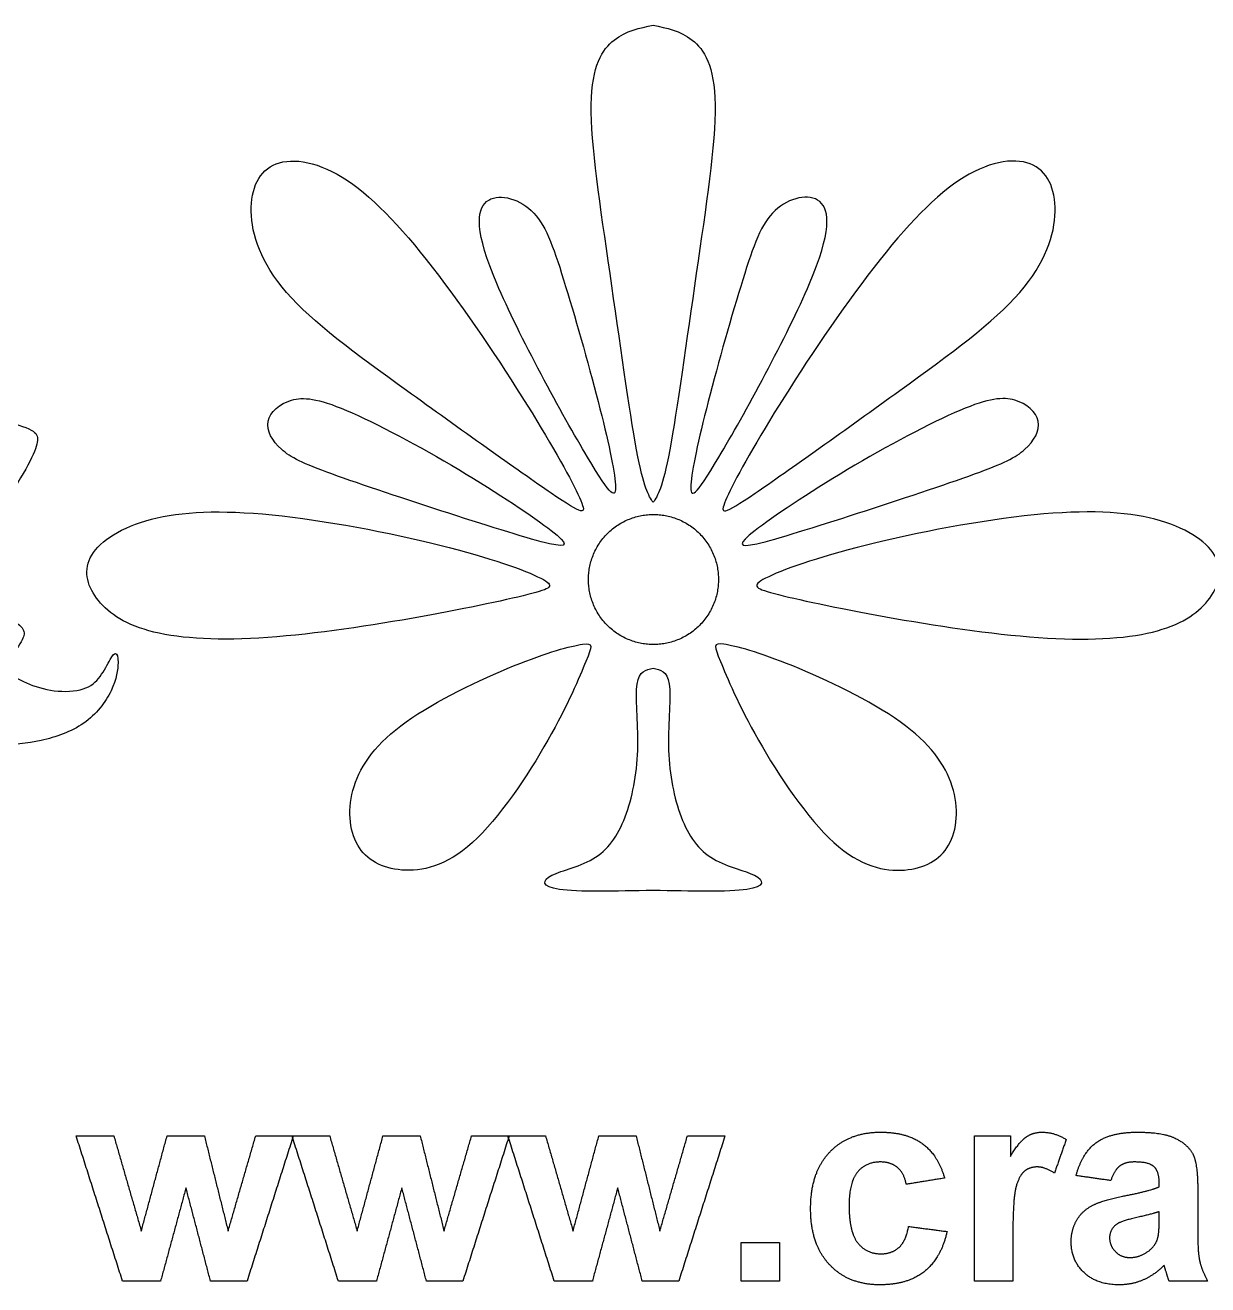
# Model space of a CAD drawing. Header units: millimetres. Extents: x -103 to 104, y -99 to 78.
# Drawn here: x -38.83 to -9.41, y -97.33 to -66 of the extents above; entities that cross this region are included whole.
import ezdxf

# ---------------------------------------------------------------- set-up
doc = ezdxf.new("R2010")
doc.units = ezdxf.units.MM
doc.header["$MEASUREMENT"] = 0
doc.layers.add('Default', color=18, linetype='Continuous')

msp = doc.modelspace()

# ---------------------------------------------------------------- linework, layer by layer
at = {"color": 5, "linetype": 'ByBlock', "lineweight": -2}
for points, knots in [([(-23.21, -77.867), (-23.327, -77.697), (-23.443, -77.526), (-23.622, -76.56), (-23.801, -75.593), (-24.284, -72.069), (-24.762, -68.954), (-24.75, -67.976), (-24.739, -66.998), (-24.477, -66.6), (-24.179, -66.367), (-23.881, -66.134), (-23.545, -66.066), (-23.21, -65.998)], [3, 3, 3, 3, 3.333333, 3.333333, 3.333333, 3.5, 3.666667, 3.666667, 3.666667, 3.833333, 3.833333, 3.833333, 4, 4, 4, 4]), ([(-23.21, -65.998), (-22.875, -66.066), (-22.539, -66.134), (-22.241, -66.367), (-21.943, -66.6), (-21.681, -66.998), (-21.67, -67.976), (-21.658, -68.954), (-22.136, -72.069), (-22.619, -75.593), (-22.798, -76.56), (-22.977, -77.526), (-23.093, -77.697), (-23.21, -77.867)], [2, 2, 2, 2, 2.166667, 2.166667, 2.166667, 2.333333, 2.333333, 2.333333, 2.5, 2.666667, 2.666667, 2.666667, 3, 3, 3, 3]), ([(-25.012, -77.822), (-25.171, -77.447), (-25.58, -76.685), (-26.223, -75.645), (-26.865, -74.604), (-27.74, -73.285), (-28.553, -72.217), (-29.366, -71.148), (-30.117, -70.329), (-30.816, -69.863), (-31.515, -69.397), (-32.163, -69.283), (-33.016, -69.613), (-33.22, -70.057), (-33.209, -70.631), (-33.198, -71.205), (-32.97, -71.91), (-32.328, -72.649), (-31.686, -73.388), (-30.628, -74.161), (-29.344, -75.088), (-28.059, -76.014), (-26.547, -77.094), (-25.745, -77.64), (-24.944, -78.186), (-24.853, -78.197), (-25.012, -77.822)], [0, 0, 0, 0, 0.1, 0.1, 0.1, 0.2, 0.2, 0.2, 0.3, 0.3, 0.3, 0.4, 0.4, 0.5, 0.5, 0.5, 0.6, 0.6, 0.6, 0.7, 0.7, 0.7, 0.8, 0.8, 0.8, 1, 1, 1, 1]), ([(-21.408, -77.822), (-21.249, -77.447), (-20.84, -76.685), (-20.197, -75.645), (-19.555, -74.604), (-18.68, -73.285), (-17.867, -72.217), (-17.054, -71.148), (-16.303, -70.329), (-15.604, -69.863), (-14.905, -69.397), (-14.257, -69.283), (-13.404, -69.613), (-13.2, -70.057), (-13.211, -70.631), (-13.222, -71.205), (-13.45, -71.91), (-14.092, -72.649), (-14.734, -73.388), (-15.792, -74.161), (-18.361, -76.014), (-19.873, -77.094), (-20.675, -77.64), (-21.476, -78.186), (-21.567, -78.197), (-21.408, -77.822)], [0, 0, 0, 0, 0.1, 0.1, 0.1, 0.2, 0.2, 0.2, 0.3, 0.3, 0.3, 0.4, 0.4, 0.5, 0.5, 0.5, 0.6, 0.6, 0.6, 0.7, 0.7, 0.8, 0.8, 0.8, 1, 1, 1, 1]), ([(-24.148, -77.433), (-24.17, -77.075), (-24.33, -76.329), (-24.58, -75.359), (-24.83, -74.388), (-25.171, -73.195), (-25.438, -72.33), (-25.705, -71.466), (-25.899, -70.932), (-26.245, -70.608), (-26.592, -70.284), (-27.092, -70.17), (-27.354, -70.386), (-27.615, -70.602), (-27.638, -71.148), (-27.098, -72.427), (-26.558, -73.706), (-25.455, -75.719), (-24.847, -76.74), (-24.239, -77.761), (-24.125, -77.792), (-24.148, -77.433)], [0, 0, 0, 0, 0.125, 0.125, 0.125, 0.25, 0.25, 0.25, 0.375, 0.375, 0.375, 0.5, 0.5, 0.5, 0.625, 0.625, 0.625, 0.75, 0.75, 0.75, 1, 1, 1, 1]), ([(-22.272, -77.433), (-22.25, -77.075), (-22.09, -76.329), (-21.84, -75.359), (-21.59, -74.388), (-21.249, -73.195), (-20.715, -71.466), (-20.521, -70.932), (-20.175, -70.608), (-19.828, -70.284), (-19.328, -70.17), (-18.805, -70.602), (-18.782, -71.148), (-19.322, -72.427), (-19.862, -73.706), (-20.965, -75.719), (-21.573, -76.74), (-22.181, -77.761), (-22.295, -77.792), (-22.272, -77.433)], [0, 0, 0, 0, 0.125, 0.125, 0.125, 0.25, 0.25, 0.375, 0.375, 0.375, 0.5, 0.5, 0.625, 0.625, 0.625, 0.75, 0.75, 0.75, 1, 1, 1, 1]), ([(-53.079, -71.971), (-53.125, -72.309), (-53.165, -72.592), (-53.253, -72.855), (-53.342, -73.119), (-53.481, -73.363), (-53.642, -73.553), (-53.803, -73.742), (-53.987, -73.878), (-54.318, -74.035), (-54.466, -74.056), (-54.639, -74.063), (-54.812, -74.071), (-55.011, -74.065), (-55.131, -74.066), (-55.252, -74.068), (-55.294, -74.077), (-55.309, -74.101), (-55.324, -74.125), (-55.312, -74.164), (-55.22, -74.294), (-55.128, -74.423), (-54.957, -74.643), (-54.595, -75.152), (-54.405, -75.441), (-54.256, -75.706), (-54.107, -75.971), (-53.999, -76.212), (-53.92, -76.402), (-53.842, -76.592), (-53.794, -76.73), (-53.747, -76.807), (-53.701, -76.884), (-53.655, -76.899), (-53.616, -76.857), (-53.577, -76.814), (-53.544, -76.715), (-53.439, -76.452), (-53.333, -76.188), (-53.155, -75.76), (-52.96, -75.336), (-52.764, -74.911), (-52.55, -74.489), (-52.249, -74.023), (-51.948, -73.556), (-51.559, -73.044), (-51.177, -72.611), (-50.794, -72.179), (-50.418, -71.827), (-49.986, -71.53), (-49.553, -71.234), (-49.065, -70.993), (-48.596, -70.815), (-48.126, -70.637), (-47.674, -70.523), (-47.355, -70.464), (-47.036, -70.405), (-46.849, -70.402), (-46.73, -70.42), (-46.611, -70.438), (-46.56, -70.478), (-46.523, -70.577), (-46.539, -70.637), (-46.591, -70.702), (-46.644, -70.767), (-46.734, -70.836), (-46.895, -70.89), (-47.057, -70.944), (-47.288, -70.984), (-47.662, -71.097), (-48.035, -71.209), (-48.55, -71.396), (-48.996, -71.621), (-49.442, -71.845), (-49.818, -72.107), (-50.123, -72.363), (-50.427, -72.619), (-50.659, -72.869), (-50.937, -73.203), (-51.216, -73.538), (-51.541, -73.956), (-52.074, -74.73), (-52.282, -75.086), (-52.478, -75.497), (-52.674, -75.908), (-52.857, -76.375), (-53.089, -76.947), (-53.137, -77.052), (-53.162, -77.158), (-53.186, -77.263), (-53.186, -77.369), (-53.184, -77.445), (-53.183, -77.522), (-53.18, -77.57), (-53.146, -77.598), (-53.113, -77.625), (-53.05, -77.631), (-52.918, -77.668), (-52.785, -77.706), (-52.583, -77.775), (-52.375, -77.857), (-52.168, -77.938), (-51.954, -78.031), (-51.8, -78.102), (-51.647, -78.173), (-51.553, -78.221), (-51.484, -78.248), (-51.415, -78.275), (-51.369, -78.281), (-51.317, -78.266), (-51.264, -78.251), (-51.204, -78.215), (-50.966, -77.989), (-50.788, -77.799), (-50.558, -77.593), (-50.327, -77.387), (-50.044, -77.164), (-49.684, -76.971), (-49.324, -76.778), (-48.888, -76.616), (-48.46, -76.528), (-48.032, -76.441), (-47.614, -76.429), (-47.257, -76.459), (-46.9, -76.489), (-46.605, -76.561), (-46.298, -76.697), (-45.99, -76.833), (-45.671, -77.031), (-45.457, -77.164), (-45.243, -77.296), (-45.135, -77.363), (-45.06, -77.403), (-44.984, -77.444), (-44.942, -77.459), (-44.909, -77.457), (-44.876, -77.456), (-44.852, -77.438), (-44.843, -77.272), (-44.858, -77.125), (-44.835, -76.942), (-44.813, -76.76), (-44.753, -76.543), (-44.631, -76.286), (-44.509, -76.028), (-44.325, -75.73), (-43.786, -75.26), (-43.43, -75.089), (-43.073, -74.976), (-42.717, -74.863), (-42.358, -74.809), (-42.03, -74.786), (-41.702, -74.763), (-41.403, -74.772), (-41.212, -74.787), (-41.021, -74.803), (-40.937, -74.824), (-40.893, -74.849), (-40.849, -74.875), (-40.846, -74.905), (-40.848, -75.004), (-40.849, -75.104), (-40.855, -75.272), (-40.864, -75.423), (-40.873, -75.574), (-40.885, -75.706), (-40.875, -75.78), (-40.864, -75.854), (-40.831, -75.869), (-40.736, -75.878), (-40.641, -75.887), (-40.485, -75.89), (-40.274, -75.87), (-40.063, -75.851), (-39.798, -75.808), (-39.512, -75.836), (-39.226, -75.863), (-38.919, -75.959), (-38.569, -76.122), (-38.527, -76.188), (-38.526, -76.29), (-38.524, -76.393), (-38.563, -76.531), (-38.672, -76.759), (-38.78, -76.986), (-38.958, -77.302), (-39.163, -77.592), (-39.367, -77.881), (-39.599, -78.143), (-39.885, -78.37), (-40.172, -78.597), (-40.512, -78.79), (-40.831, -78.932), (-41.15, -79.073), (-41.449, -79.164), (-41.759, -79.213), (-42.069, -79.263), (-42.391, -79.272), (-42.601, -79.29), (-42.81, -79.308), (-42.906, -79.335), (-42.964, -79.365), (-43.021, -79.396), (-43.039, -79.429), (-42.997, -79.477), (-42.954, -79.525), (-42.852, -79.588), (-42.717, -79.674), (-42.581, -79.76), (-42.412, -79.868), (-42.265, -79.918), (-42.117, -79.968), (-41.991, -79.959), (-41.684, -79.992), (-41.376, -80.025), (-40.888, -80.1), (-40.422, -80.242), (-39.955, -80.383), (-39.509, -80.591), (-39.247, -80.739), (-38.985, -80.886), (-38.907, -80.974), (-38.875, -81.054), (-38.843, -81.133), (-38.858, -81.206), (-39.009, -81.471), (-39.145, -81.663), (-39.289, -81.928), (-39.307, -82.073), (-39, -82.272), (-38.803, -82.359), (-38.605, -82.447), (-38.364, -82.522), (-37.855, -82.585), (-37.587, -82.573), (-37.392, -82.511), (-37.196, -82.45), (-37.072, -82.338), (-36.969, -82.198), (-36.865, -82.058), (-36.78, -81.889), (-36.719, -81.781), (-36.657, -81.673), (-36.618, -81.624), (-36.583, -81.63), (-36.548, -81.636), (-36.518, -81.697), (-36.521, -81.856), (-36.524, -82.016), (-36.56, -82.275), (-36.696, -82.556), (-36.831, -82.838), (-37.066, -83.142), (-37.377, -83.361), (-37.687, -83.579), (-38.072, -83.711), (-38.435, -83.791), (-38.798, -83.871), (-39.139, -83.898), (-39.504, -83.889), (-39.87, -83.88), (-40.262, -83.835), (-40.535, -83.796), (-40.807, -83.757), (-40.961, -83.724), (-41.054, -83.724), (-41.147, -83.724), (-41.181, -83.757), (-41.215, -83.87), (-41.25, -83.983), (-41.286, -84.175), (-41.334, -84.311), (-41.382, -84.446), (-41.443, -84.525), (-41.68, -84.498), (-41.858, -84.392), (-42.092, -84.216), (-42.325, -84.04), (-42.614, -83.793), (-43.057, -83.263), (-43.21, -82.98), (-43.328, -82.627), (-43.445, -82.275), (-43.527, -81.853), (-43.701, -81.218), (-43.795, -81.004), (-43.872, -80.877), (-43.948, -80.751), (-44.009, -80.712), (-44.052, -80.716), (-44.096, -80.721), (-44.123, -80.769), (-44.204, -81.124), (-44.259, -81.432), (-44.349, -81.775), (-44.439, -82.118), (-44.566, -82.498), (-45.057, -83.251), (-45.421, -83.624), (-45.707, -83.868), (-45.993, -84.112), (-46.409, -84.341), (-46.62, -84.311), (-46.701, -84.254), (-46.782, -84.196), (-46.84, -84.097), (-46.923, -83.877), (-47.005, -83.657), (-47.114, -83.317), (-47.203, -83.008), (-47.291, -82.7), (-47.361, -82.422), (-47.403, -82.23), (-47.445, -82.037), (-47.46, -81.928), (-47.489, -81.862), (-47.517, -81.796), (-47.56, -81.772), (-47.662, -81.764), (-47.764, -81.757), (-47.927, -81.766), (-48.097, -81.755), (-48.267, -81.745), (-48.445, -81.715), (-48.535, -81.615), (-48.626, -81.516), (-48.629, -81.347), (-48.584, -80.802), (-48.535, -80.426), (-48.444, -80.09), (-48.352, -79.754), (-48.216, -79.459), (-48.023, -79.188), (-47.831, -78.917), (-47.581, -78.67), (-47.287, -78.474), (-46.993, -78.278), (-46.656, -78.134), (-46.356, -78.066), (-46.057, -77.998), (-45.795, -78.007), (-45.617, -78.009), (-45.439, -78.01), (-45.346, -78.004), (-45.292, -77.989), (-45.237, -77.974), (-45.222, -77.95), (-45.275, -77.884), (-45.328, -77.817), (-45.448, -77.709), (-45.783, -77.453), (-45.996, -77.305), (-46.27, -77.183), (-46.545, -77.061), (-46.879, -76.965), (-47.505, -76.863), (-47.797, -76.857), (-48.075, -76.887), (-48.352, -76.917), (-48.614, -76.983), (-48.886, -77.09), (-49.159, -77.197), (-49.442, -77.345), (-49.702, -77.518), (-49.963, -77.691), (-50.201, -77.89), (-50.611, -78.254), (-50.782, -78.42), (-50.867, -78.528), (-50.951, -78.637), (-50.948, -78.688), (-50.907, -78.754), (-50.867, -78.82), (-50.788, -78.902), (-50.642, -79.094), (-50.496, -79.287), (-50.282, -79.591), (-50.086, -79.957), (-49.891, -80.323), (-49.713, -80.751), (-49.608, -81.026), (-49.502, -81.302), (-49.469, -81.426), (-49.421, -81.683), (-49.373, -81.941), (-49.309, -82.332), (-49.291, -83.022), (-49.337, -83.32), (-49.395, -83.656), (-49.454, -83.992), (-49.526, -84.365), (-49.559, -84.678), (-49.593, -84.992), (-49.586, -85.245), (-49.561, -85.452), (-49.535, -85.66), (-49.49, -85.823), (-49.409, -85.97), (-49.327, -86.118), (-49.21, -86.25), (-48.99, -86.366), (-48.77, -86.482), (-48.448, -86.582), (-48.127, -86.671), (-47.807, -86.759), (-47.487, -86.838), (-47.224, -86.871), (-46.96, -86.904), (-46.752, -86.892), (-46.59, -86.899), (-46.427, -86.907), (-46.31, -86.934), (-46.18, -87.055), (-46.168, -87.148), (-46.222, -87.449), (-46.289, -87.657), (-46.448, -87.958), (-46.542, -88.052), (-46.677, -88.107), (-46.813, -88.163), (-46.99, -88.181), (-47.207, -88.164), (-47.424, -88.148), (-47.68, -88.097), (-47.956, -87.996), (-48.231, -87.895), (-48.526, -87.744), (-48.748, -87.633), (-48.969, -87.521), (-49.117, -87.449), (-49.454, -87.238)], [1.4317343, 1.4317343, 1.4317343, 1.4317343, 1.4354244, 1.4354244, 1.4354244, 1.4391144, 1.4391144, 1.4391144, 1.4428044, 1.4428044, 1.4464945, 1.4464945, 1.4464945, 1.4501845, 1.4501845, 1.4501845, 1.4538745, 1.4538745, 1.4538745, 1.4575646, 1.4575646, 1.4575646, 1.4612546, 1.4612546, 1.4649446, 1.4649446, 1.4649446, 1.4686347, 1.4686347, 1.4686347, 1.4723247, 1.4723247, 1.4723247, 1.4760148, 1.4760148, 1.4760148, 1.4797048, 1.4797048, 1.4797048, 1.4833948, 1.4833948, 1.4833948, 1.4870849, 1.4870849, 1.4870849, 1.4907749, 1.4907749, 1.4907749, 1.4944649, 1.4944649, 1.4944649, 1.498155, 1.498155, 1.498155, 1.501845, 1.501845, 1.501845, 1.5055351, 1.5055351, 1.5055351, 1.5092251, 1.5092251, 1.5129151, 1.5129151, 1.5129151, 1.5166052, 1.5166052, 1.5166052, 1.5202952, 1.5202952, 1.5202952, 1.5239852, 1.5239852, 1.5239852, 1.5276753, 1.5276753, 1.5276753, 1.5313653, 1.5313653, 1.5313653, 1.5350554, 1.5350554, 1.5387454, 1.5387454, 1.5387454, 1.5424354, 1.5424354, 1.5461255, 1.5461255, 1.5461255, 1.5498155, 1.5498155, 1.5498155, 1.5535055, 1.5535055, 1.5535055, 1.5571956, 1.5571956, 1.5571956, 1.5608856, 1.5608856, 1.5608856, 1.5645756, 1.5645756, 1.5645756, 1.5682657, 1.5682657, 1.5682657, 1.5719557, 1.5719557, 1.5719557, 1.5756458, 1.5756458, 1.5793358, 1.5793358, 1.5793358, 1.5830258, 1.5830258, 1.5830258, 1.5867159, 1.5867159, 1.5867159, 1.5904059, 1.5904059, 1.5904059, 1.5940959, 1.5940959, 1.5940959, 1.597786, 1.597786, 1.597786, 1.601476, 1.601476, 1.601476, 1.6051661, 1.6051661, 1.6051661, 1.6088561, 1.6088561, 1.6125461, 1.6125461, 1.6125461, 1.6162362, 1.6162362, 1.6162362, 1.6199262, 1.6199262, 1.6236162, 1.6236162, 1.6236162, 1.6273063, 1.6273063, 1.6273063, 1.6309963, 1.6309963, 1.6309963, 1.6346863, 1.6346863, 1.6346863, 1.6383764, 1.6383764, 1.6383764, 1.6420664, 1.6420664, 1.6420664, 1.6457565, 1.6457565, 1.6457565, 1.6494465, 1.6494465, 1.6494465, 1.6531365, 1.6531365, 1.6531365, 1.6568266, 1.6568266, 1.6568266, 1.6605166, 1.6605166, 1.6642066, 1.6642066, 1.6642066, 1.6678967, 1.6678967, 1.6678967, 1.6715867, 1.6715867, 1.6715867, 1.6752768, 1.6752768, 1.6752768, 1.6789668, 1.6789668, 1.6789668, 1.6826568, 1.6826568, 1.6826568, 1.6863469, 1.6863469, 1.6863469, 1.6900369, 1.6900369, 1.6900369, 1.6937269, 1.6937269, 1.6937269, 1.697417, 1.697417, 1.697417, 1.701107, 1.701107, 1.701107, 1.704797, 1.704797, 1.704797, 1.7084871, 1.7084871, 1.7084871, 1.7121771, 1.7121771, 1.7121771, 1.7158672, 1.7158672, 1.7158672, 1.7195572, 1.7195572, 1.7232472, 1.7232472, 1.7269373, 1.7306273, 1.7306273, 1.7306273, 1.7343173, 1.7343173, 1.7380074, 1.7380074, 1.7380074, 1.7416974, 1.7416974, 1.7416974, 1.7453875, 1.7453875, 1.7453875, 1.7490775, 1.7490775, 1.7490775, 1.7527675, 1.7527675, 1.7527675, 1.7564576, 1.7564576, 1.7564576, 1.7601476, 1.7601476, 1.7601476, 1.7638376, 1.7638376, 1.7638376, 1.7675277, 1.7675277, 1.7675277, 1.7712177, 1.7712177, 1.7712177, 1.7749077, 1.7749077, 1.7749077, 1.7785978, 1.7785978, 1.7785978, 1.7822878, 1.7822878, 1.7822878, 1.7859779, 1.7859779, 1.7896679, 1.7896679, 1.7896679, 1.7933579, 1.7933579, 1.797048, 1.797048, 1.797048, 1.800738, 1.800738, 1.804428, 1.804428, 1.804428, 1.8081181, 1.8081181, 1.8081181, 1.8118081, 1.8118081, 1.8154982, 1.8154982, 1.8154982, 1.8191882, 1.8191882, 1.8228782, 1.8228782, 1.8228782, 1.8265683, 1.8302583, 1.8302583, 1.8302583, 1.8339483, 1.8339483, 1.8339483, 1.8376384, 1.8376384, 1.8376384, 1.8413284, 1.8413284, 1.8413284, 1.8450185, 1.8450185, 1.8450185, 1.8487085, 1.8487085, 1.8487085, 1.8523985, 1.8523985, 1.8523985, 1.8560886, 1.8560886, 1.8560886, 1.8597786, 1.8597786, 1.8634686, 1.8634686, 1.8634686, 1.8671587, 1.8671587, 1.8671587, 1.8708487, 1.8708487, 1.8708487, 1.8745387, 1.8745387, 1.8745387, 1.8782288, 1.8782288, 1.8782288, 1.8819188, 1.8819188, 1.8819188, 1.8856089, 1.8856089, 1.8856089, 1.8892989, 1.8892989, 1.8929889, 1.8929889, 1.8929889, 1.896679, 1.896679, 1.900369, 1.900369, 1.900369, 1.904059, 1.904059, 1.904059, 1.9077491, 1.9077491, 1.9077491, 1.9114391, 1.9114391, 1.9151292, 1.9151292, 1.9151292, 1.9188192, 1.9188192, 1.9188192, 1.9225092, 1.9225092, 1.9225092, 1.9261993, 1.9261993, 1.9261993, 1.9298893, 1.9298893, 1.9298893, 1.9335793, 1.9335793, 1.9335793, 1.9372694, 1.9372694, 1.9409594, 1.9409594, 1.9409594, 1.9446494, 1.9446494, 1.9446494, 1.9483395, 1.9483395, 1.9483395, 1.9520295, 1.9520295, 1.9520295, 1.9557196, 1.9557196, 1.9557196, 1.9594096, 1.9594096, 1.9594096, 1.9630996, 1.9630996, 1.9630996, 1.9667897, 1.9667897, 1.9667897, 1.9704797, 1.9704797, 1.9741697, 1.9741697, 1.9778598, 1.9778598, 1.9815498, 1.9815498, 1.9815498, 1.9852399, 1.9852399, 1.9852399, 1.9889299, 1.9889299, 1.9889299, 1.9926199, 1.9926199, 1.9926199, 2, 2, 2, 2]), ([(-25.745, -78.572), (-26.183, -78.231), (-27.058, -77.64), (-28.042, -77.054), (-29.025, -76.469), (-30.117, -75.889), (-30.839, -75.582), (-31.561, -75.275), (-31.913, -75.241), (-32.209, -75.326), (-32.504, -75.412), (-32.743, -75.616), (-32.788, -75.849), (-32.834, -76.082), (-32.686, -76.344), (-32.459, -76.548), (-32.231, -76.753), (-31.924, -76.901), (-31.202, -77.162), (-30.48, -77.424), (-29.344, -77.799), (-27.24, -78.481), (-26.274, -78.788), (-25.791, -78.896), (-25.307, -79.004), (-25.307, -78.913), (-25.745, -78.572)], [0, 0, 0, 0, 0.1, 0.1, 0.1, 0.2, 0.2, 0.2, 0.3, 0.3, 0.3, 0.4, 0.4, 0.4, 0.5, 0.5, 0.5, 0.6, 0.6, 0.6, 0.7, 0.7, 0.8, 0.8, 0.8, 1, 1, 1, 1]), ([(-20.675, -78.572), (-20.237, -78.231), (-19.362, -77.64), (-18.378, -77.054), (-17.395, -76.469), (-16.303, -75.889), (-15.581, -75.582), (-14.859, -75.275), (-14.507, -75.241), (-14.211, -75.326), (-13.916, -75.412), (-13.677, -75.616), (-13.632, -75.849), (-13.586, -76.082), (-13.734, -76.344), (-13.961, -76.548), (-14.189, -76.753), (-14.496, -76.901), (-15.218, -77.162), (-15.94, -77.424), (-17.076, -77.799), (-19.18, -78.481), (-20.146, -78.788), (-20.629, -78.896), (-21.113, -79.004), (-21.113, -78.913), (-20.675, -78.572)], [0, 0, 0, 0, 0.1, 0.1, 0.1, 0.2, 0.2, 0.2, 0.3, 0.3, 0.3, 0.4, 0.4, 0.4, 0.5, 0.5, 0.5, 0.6, 0.6, 0.6, 0.7, 0.7, 0.8, 0.8, 0.8, 1, 1, 1, 1]), ([(-26.007, -79.755), (-26.387, -79.561), (-27.263, -79.243), (-28.514, -78.93), (-29.764, -78.618), (-31.39, -78.311), (-32.686, -78.18), (-33.982, -78.049), (-34.949, -78.095), (-35.693, -78.288), (-36.438, -78.481), (-36.961, -78.822), (-37.177, -79.18), (-37.393, -79.539), (-37.211, -80.289), (-36.415, -80.88), (-35.756, -81.062), (-35.096, -81.244), (-34.175, -81.312), (-33.016, -81.244), (-31.856, -81.176), (-30.458, -80.971), (-29.224, -80.755), (-27.991, -80.539), (-26.922, -80.312), (-26.331, -80.164), (-25.739, -80.016), (-25.626, -79.948), (-26.007, -79.755)], [0, 0, 0, 0, 0.090909, 0.090909, 0.090909, 0.181818, 0.181818, 0.181818, 0.272727, 0.272727, 0.272727, 0.363636, 0.363636, 0.363636, 0.454545, 0.545455, 0.545455, 0.545455, 0.636364, 0.636364, 0.636364, 0.727273, 0.727273, 0.727273, 0.818182, 0.818182, 0.818182, 1, 1, 1, 1]), ([(-20.413, -79.755), (-20.033, -79.561), (-19.157, -79.243), (-17.906, -78.93), (-16.656, -78.618), (-15.03, -78.311), (-13.734, -78.18), (-12.438, -78.049), (-11.471, -78.095), (-10.727, -78.288), (-9.982, -78.481), (-9.459, -78.822), (-9.243, -79.18), (-9.027, -79.539), (-9.118, -79.914), (-9.607, -80.585), (-10.005, -80.88), (-11.324, -81.244), (-12.245, -81.312), (-13.404, -81.244), (-14.564, -81.176), (-15.962, -80.971), (-18.429, -80.539), (-19.498, -80.312), (-20.089, -80.164), (-20.681, -80.016), (-20.794, -79.948), (-20.413, -79.755)], [0, 0, 0, 0, 0.090909, 0.090909, 0.090909, 0.181818, 0.181818, 0.181818, 0.272727, 0.272727, 0.272727, 0.363636, 0.363636, 0.363636, 0.454545, 0.454545, 0.545455, 0.545455, 0.636364, 0.636364, 0.636364, 0.727273, 0.727273, 0.818182, 0.818182, 0.818182, 1, 1, 1, 1]), ([(-24.971, -81.398), (-25.251, -81.437), (-25.842, -81.597), (-26.683, -81.938), (-27.524, -82.279), (-28.616, -82.802), (-29.355, -83.33), (-30.094, -83.859), (-30.48, -84.393), (-30.651, -84.933), (-30.822, -85.473), (-30.776, -86.019), (-30.56, -86.394), (-30.344, -86.77), (-29.957, -86.974), (-29.463, -87.014), (-28.968, -87.054), (-28.366, -86.929), (-27.706, -86.332), (-27.047, -85.735), (-26.331, -84.666), (-25.83, -83.785), (-25.329, -82.904), (-25.043, -82.21), (-24.884, -81.824), (-24.725, -81.437), (-24.692, -81.358), (-24.971, -81.398)], [0, 0, 0, 0, 0.1, 0.1, 0.1, 0.2, 0.2, 0.2, 0.3, 0.3, 0.3, 0.4, 0.4, 0.4, 0.5, 0.5, 0.5, 0.6, 0.6, 0.6, 0.7, 0.7, 0.7, 0.8, 0.8, 0.8, 1, 1, 1, 1]), ([(-21.449, -81.398), (-21.169, -81.437), (-20.578, -81.597), (-19.737, -81.938), (-18.896, -82.279), (-17.804, -82.802), (-17.065, -83.33), (-16.326, -83.859), (-15.94, -84.393), (-15.769, -84.933), (-15.598, -85.473), (-15.644, -86.019), (-15.86, -86.394), (-16.076, -86.77), (-16.463, -86.974), (-16.957, -87.014), (-17.452, -87.054), (-18.054, -86.929), (-18.714, -86.332), (-19.373, -85.735), (-20.089, -84.666), (-20.59, -83.785), (-21.091, -82.904), (-21.377, -82.21), (-21.536, -81.824), (-21.695, -81.437), (-21.728, -81.358), (-21.449, -81.398)], [0, 0, 0, 0, 0.1, 0.1, 0.1, 0.2, 0.2, 0.2, 0.3, 0.3, 0.3, 0.4, 0.4, 0.4, 0.5, 0.5, 0.5, 0.6, 0.6, 0.6, 0.7, 0.7, 0.7, 0.8, 0.8, 0.8, 1, 1, 1, 1]), ([(-23.21, -87.52), (-24.148, -87.543), (-25.086, -87.565), (-25.543, -87.497), (-26.001, -87.429), (-25.978, -87.27), (-25.728, -87.145), (-25.478, -87.02), (-25, -86.929), (-24.642, -86.696), (-24.284, -86.463), (-24.045, -86.087), (-23.875, -85.604), (-23.704, -85.121), (-23.602, -84.53), (-23.591, -83.927), (-23.579, -83.325), (-23.659, -82.711), (-23.611, -82.387), (-23.562, -82.063), (-23.386, -82.029), (-23.21, -81.994)], [3, 3, 3, 3, 3.25, 3.25, 3.25, 3.375, 3.375, 3.375, 3.5, 3.5, 3.5, 3.625, 3.625, 3.625, 3.75, 3.75, 3.75, 3.875, 3.875, 3.875, 4, 4, 4, 4]), ([(-23.21, -81.994), (-23.034, -82.029), (-22.858, -82.063), (-22.809, -82.387), (-22.761, -82.711), (-22.841, -83.325), (-22.829, -83.927), (-22.818, -84.53), (-22.716, -85.121), (-22.375, -86.087), (-22.136, -86.463), (-21.778, -86.696), (-21.42, -86.929), (-20.942, -87.02), (-20.692, -87.145), (-20.442, -87.27), (-20.419, -87.429), (-20.877, -87.497), (-21.334, -87.565), (-22.272, -87.543), (-23.21, -87.52)], [2, 2, 2, 2, 2.125, 2.125, 2.125, 2.25, 2.25, 2.25, 2.375, 2.375, 2.5, 2.5, 2.5, 2.625, 2.625, 2.625, 2.75, 2.75, 2.75, 3, 3, 3, 3])]:
    msp.add_open_spline(points, degree=3, knots=knots, dxfattribs=at)
msp.add_rational_spline([(-21.585, -79.787), (-21.585, -78.169), (-23.203, -78.169), (-24.82, -78.169), (-24.82, -79.787), (-24.82, -81.405), (-23.203, -81.405), (-21.585, -81.405), (-21.585, -79.787)], [1, 0.707106781187, 1, 0.707106781187, 1, 0.707106781187, 1, 0.707106781187, 1], degree=2, knots=[0, 0, 0, 14.003021, 14.003021, 28.006042, 28.006042, 42.009063, 42.009063, 56.012084, 56.012084, 56.012084], dxfattribs=at)
at = {"layer": 'Default', "color": 5}
for points in [[(-36.411, -97.24), (-36.988, -95.435), (-37.565, -93.629)], [(-37.565, -93.629), (-37.096, -93.629), (-36.628, -93.629)], [(-36.628, -93.629), (-36.286, -94.812), (-35.944, -95.995)], [(-35.944, -95.995), (-35.624, -94.812), (-35.303, -93.629)], [(-35.303, -93.629), (-34.839, -93.629), (-34.375, -93.629)], [(-34.375, -93.629), (-34.08, -94.812), (-33.784, -95.995)], [(-33.784, -95.995), (-33.441, -94.812), (-33.098, -93.629)], [(-32.163, -93.629), (-32.739, -95.435), (-33.314, -97.24)], [(-33.098, -93.629), (-32.631, -93.629), (-32.163, -93.629)], [(-31.041, -97.24), (-31.617, -95.435), (-32.194, -93.629)], [(-32.194, -93.629), (-31.726, -93.629), (-31.257, -93.629)], [(-31.257, -93.629), (-30.916, -94.812), (-30.574, -95.995)], [(-30.574, -95.995), (-30.253, -94.812), (-29.932, -93.629)], [(-29.932, -93.629), (-29.469, -93.629), (-29.005, -93.629)], [(-29.005, -93.629), (-28.709, -94.812), (-28.413, -95.995)], [(-28.413, -95.995), (-28.071, -94.812), (-27.728, -93.629)], [(-26.793, -93.629), (-27.369, -95.435), (-27.944, -97.24)], [(-27.728, -93.629), (-27.261, -93.629), (-26.793, -93.629)], [(-25.67, -97.24), (-26.247, -95.435), (-26.824, -93.629)], [(-26.824, -93.629), (-26.355, -93.629), (-25.887, -93.629)], [(-25.887, -93.629), (-25.545, -94.812), (-25.203, -95.995)], [(-25.203, -95.995), (-24.883, -94.812), (-24.562, -93.629)], [(-24.562, -93.629), (-24.098, -93.629), (-23.635, -93.629)], [(-23.635, -93.629), (-23.339, -94.812), (-23.043, -95.995)], [(-23.043, -95.995), (-22.7, -94.812), (-22.358, -93.629)], [(-21.423, -93.629), (-21.998, -95.435), (-22.574, -97.24)], [(-22.358, -93.629), (-21.89, -93.629), (-21.423, -93.629)], [(-18.824, -94.038), (-18.355, -93.536), (-17.555, -93.536)], [(-17.555, -93.536), (-16.901, -93.536), (-16.515, -93.819)], [(-15.219, -97.24), (-15.219, -95.435), (-15.219, -93.629)], [(-15.219, -93.629), (-14.771, -93.629), (-14.324, -93.629)], [(-14.324, -93.629), (-14.324, -93.884), (-14.324, -94.139)], [(-14.324, -94.139), (-14.106, -93.778), (-13.932, -93.657)], [(-13.932, -93.657), (-13.758, -93.536), (-13.537, -93.536)], [(-13.537, -93.536), (-13.224, -93.536), (-12.935, -93.718)], [(-12.194, -93.801), (-11.844, -93.536), (-11.154, -93.536)], [(-11.154, -93.536), (-10.527, -93.536), (-10.22, -93.688)], [(-10.22, -93.688), (-9.914, -93.84), (-9.788, -94.073)], [(-16.515, -93.819), (-16.128, -94.101), (-15.96, -94.678)], [(-12.935, -93.718), (-13.082, -94.137), (-13.228, -94.556)], [(-12.688, -94.617), (-12.545, -94.066), (-12.194, -93.801)], [(-19.293, -95.438), (-19.293, -94.539), (-18.824, -94.038)], [(-17.562, -94.277), (-17.916, -94.277), (-18.126, -94.528)], [(-17.13, -94.417), (-17.296, -94.277), (-17.562, -94.277)], [(-11.232, -94.277), (-11.472, -94.277), (-11.606, -94.38)], [(-10.748, -94.397), (-10.876, -94.277), (-11.232, -94.277)], [(-9.788, -94.073), (-9.663, -94.307), (-9.663, -94.931)], [(-18.126, -94.528), (-18.336, -94.779), (-18.336, -95.367)], [(-16.916, -94.833), (-16.964, -94.556), (-17.13, -94.417)], [(-13.978, -94.511), (-14.11, -94.622), (-14.186, -94.911)], [(-13.654, -94.401), (-13.845, -94.401), (-13.978, -94.511)], [(-13.228, -94.556), (-13.458, -94.401), (-13.654, -94.401)], [(-11.824, -94.74), (-12.256, -94.678), (-12.688, -94.617)], [(-11.606, -94.38), (-11.74, -94.483), (-11.824, -94.74)], [(-10.62, -94.798), (-10.62, -94.516), (-10.748, -94.397)], [(-34.833, -94.918), (-35.148, -96.079), (-35.464, -97.24)], [(-34.222, -97.24), (-34.527, -96.079), (-34.833, -94.918)], [(-29.463, -94.918), (-29.778, -96.079), (-30.094, -97.24)], [(-28.851, -97.24), (-29.157, -96.079), (-29.463, -94.918)], [(-24.092, -94.918), (-24.408, -96.079), (-24.723, -97.24)], [(-23.481, -97.24), (-23.787, -96.079), (-24.092, -94.918)], [(-15.96, -94.678), (-16.438, -94.756), (-16.916, -94.833)], [(-14.186, -94.911), (-14.262, -95.201), (-14.262, -96.123)], [(-11.527, -95.129), (-10.872, -95.003), (-10.62, -94.895)], [(-10.62, -94.895), (-10.62, -94.846), (-10.62, -94.798)], [(-9.663, -94.931), (-9.663, -95.491), (-9.663, -96.05)], [(-12.269, -95.352), (-12.011, -95.224), (-11.527, -95.129)], [(-18.824, -96.83), (-19.293, -96.327), (-19.293, -95.438)], [(-18.336, -95.367), (-18.336, -96.022), (-18.121, -96.291)], [(-12.669, -95.719), (-12.526, -95.479), (-12.269, -95.352)], [(-10.62, -95.512), (-10.796, -95.573), (-11.177, -95.658)], [(-10.62, -95.702), (-10.62, -95.607), (-10.62, -95.512)], [(-17.099, -96.408), (-16.926, -96.255), (-16.855, -95.882)], [(-16.855, -95.882), (-16.376, -95.944), (-15.898, -96.006)], [(-12.811, -96.265), (-12.811, -95.959), (-12.669, -95.719)], [(-11.675, -95.824), (-11.855, -95.957), (-11.855, -96.161)], [(-11.177, -95.658), (-11.558, -95.743), (-11.675, -95.824)], [(-10.656, -96.168), (-10.62, -96.045), (-10.62, -95.702)], [(-15.898, -96.006), (-16.044, -96.662), (-16.457, -96.998)], [(-14.262, -96.123), (-14.262, -96.682), (-14.262, -97.24)], [(-11.855, -96.161), (-11.855, -96.362), (-11.711, -96.508)], [(-10.874, -96.484), (-10.708, -96.355), (-10.656, -96.168)], [(-9.663, -96.05), (-9.663, -96.527), (-9.611, -96.754)], [(-21.021, -97.24), (-21.021, -96.762), (-21.021, -96.283)], [(-21.021, -96.283), (-20.543, -96.283), (-20.065, -96.283)], [(-20.065, -96.283), (-20.065, -96.762), (-20.065, -97.24)], [(-18.121, -96.291), (-17.906, -96.561), (-17.543, -96.561)], [(-17.543, -96.561), (-17.272, -96.561), (-17.099, -96.408)], [(-12.491, -97.03), (-12.811, -96.728), (-12.811, -96.265)], [(-11.711, -96.508), (-11.568, -96.654), (-11.346, -96.654)], [(-11.346, -96.654), (-11.099, -96.654), (-10.874, -96.484)], [(-9.611, -96.754), (-9.559, -96.981), (-9.416, -97.24)], [(-17.565, -97.333), (-18.355, -97.333), (-18.824, -96.83)], [(-16.457, -96.998), (-16.87, -97.333), (-17.565, -97.333)], [(-11.615, -97.333), (-12.171, -97.333), (-12.491, -97.03)], [(-10.499, -96.849), (-10.743, -97.091), (-11.021, -97.212)], [(-10.465, -96.96), (-10.488, -96.876), (-10.499, -96.849)], [(-10.373, -97.24), (-10.41, -97.146), (-10.465, -96.96)], [(-35.464, -97.24), (-35.937, -97.24), (-36.411, -97.24)], [(-33.314, -97.24), (-33.768, -97.24), (-34.222, -97.24)], [(-30.094, -97.24), (-30.567, -97.24), (-31.041, -97.24)], [(-27.944, -97.24), (-28.398, -97.24), (-28.851, -97.24)], [(-24.723, -97.24), (-25.197, -97.24), (-25.67, -97.24)], [(-22.574, -97.24), (-23.027, -97.24), (-23.481, -97.24)], [(-20.065, -97.24), (-20.543, -97.24), (-21.021, -97.24)], [(-14.262, -97.24), (-14.74, -97.24), (-15.219, -97.24)], [(-11.021, -97.212), (-11.299, -97.333), (-11.615, -97.333)], [(-9.416, -97.24), (-9.895, -97.24), (-10.373, -97.24)]]:
    msp.add_open_spline(points, degree=2, dxfattribs=at)

doc.saveas('drawing.dxf')
